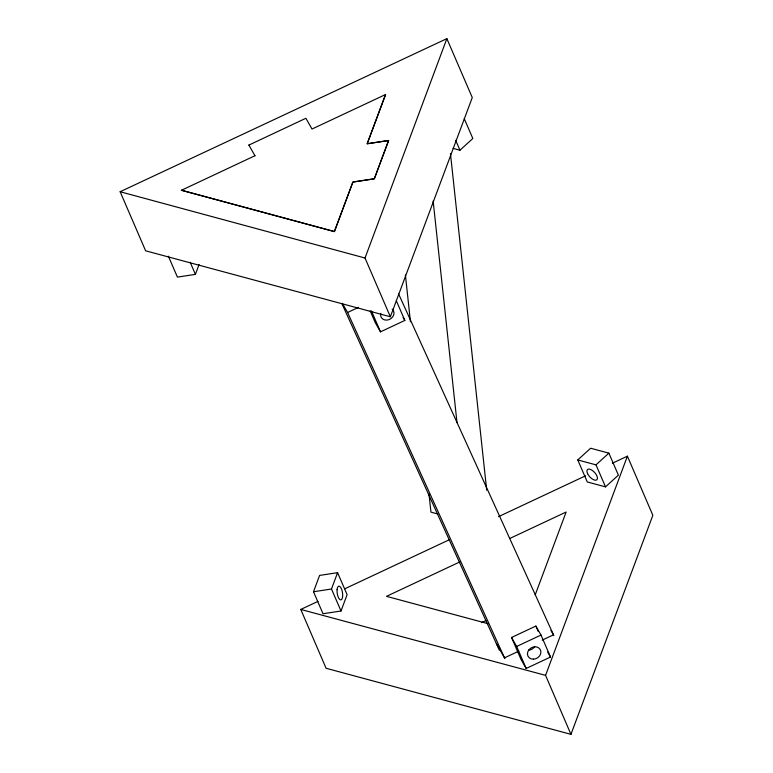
<?xml version="1.0" encoding="UTF-8"?>
<svg xmlns="http://www.w3.org/2000/svg" width="773" height="773" viewBox="0 0 773 773"><rect width="100%" height="100%" fill="white"/><g stroke="black" fill="none" stroke-linecap="round" stroke-linejoin="round"><path stroke-width="1.16" d="M168.388 256.221L177.423 277.111L195.414 274.367L199.076 264.559M248.877 145.092L305.886 118.279L312.012 129.033L385.572 94.519L367.185 143.739L388.635 140.522L374.345 178.824L352.913 182.08L334.429 231.629L181.375 190.197M385.572 94.519L367.194 143.778L388.606 140.473L374.306 178.747L352.884 182.013L334.38 231.523L181.423 190.293L254.955 155.721M390.355 316.766L365.02 258.018L446.862 38.65L120.144 191.733L145.624 250.8L390.355 316.766L472.274 97.553L446.862 38.65M313.5 591.751L319.597 575.421L337.588 572.667L347.106 594.659L341.009 610.999L323.017 613.743L313.5 591.751L331.491 588.997L337.588 572.667M535.206 594.872L566.136 512.035L509.996 538.385M317.974 601.375L300.774 609.443L326.09 668.268L570.947 734.35L545.564 675.36L627.405 456.167L612.371 463.22M570.947 734.35L652.856 515.32L627.405 456.167M577.769 459.954L590.63 448.234L608.873 453.142L618.39 475.134L605.53 486.864L587.287 481.956L577.769 459.954L596.012 464.863L605.53 486.864M596.012 464.863L608.873 453.142M453.123 148.377L459.964 150.213L472.825 138.493L464.264 118.694M342.352 303.316L347.589 312.476L358.479 307.374M370.141 310.775L375.369 322.872L380.5 331.849L404.839 320.428L396.278 300.629M344.826 588.775L449.055 539.863M498.479 516.673L585.509 475.83M459.983 561.855L386.49 596.341L488.169 623.724M481.54 622.603L485.898 620.564M511.533 637.483L535.873 626.062L541.003 635.039L550.521 657.031L526.181 668.452L521.05 659.475L511.533 637.483L516.664 646.46L526.181 668.452M516.664 646.46L541.003 635.039M518.789 651.137L504.508 657.842L496.363 643.59M542.269 640.112L553.497 634.836L550.946 630.381M437.837 514.006L430.938 512.141L429.005 494.179M300.774 609.443L545.564 675.36M120.144 191.733L365.02 258.018M403.129 317.432L404.839 320.428M547.67 652.045L550.521 657.031M248.858 145.044L254.984 155.788M398.597 293.933L553.855 635.638M347.589 312.476L504.837 658.577M341.937 303.712L499.31 650.083M455.684 140.319L459.964 150.213M535.873 626.062L538.25 631.56M371.455 310.949L380.5 331.849M190.177 262.269L195.414 274.367M331.491 588.997L341.009 610.999M450.466 153.692L486.7 490.256M433.151 201.067L457.007 422.647M405.41 274.995L410.434 321.703M392.201 309.123A6.967 5.923 -29.7 0 1 389.022 319.645A6.967 5.923 -29.7 0 1 380.741 313.374M534.694 646.615A6.967 5.923 -29.7 0 1 528.49 650.18M587.606 473.685A6.967 3.266 47.6 0 0 596.746 479.907A6.967 3.266 47.6 0 0 592.215 470.361A6.967 3.266 47.6 0 0 587.606 473.685M533.399 659.166A6.967 5.923 -29.7 0 0 540.346 649.745A6.967 5.923 -29.7 0 0 528.78 649.996A6.967 5.923 -29.7 0 0 533.399 659.166M337.067 589.712A6.967 2.667 81.3 0 0 340.816 599.916A6.967 2.667 81.3 0 0 341.695 589.441A6.967 2.667 81.3 0 0 337.067 589.712"/></g></svg>
